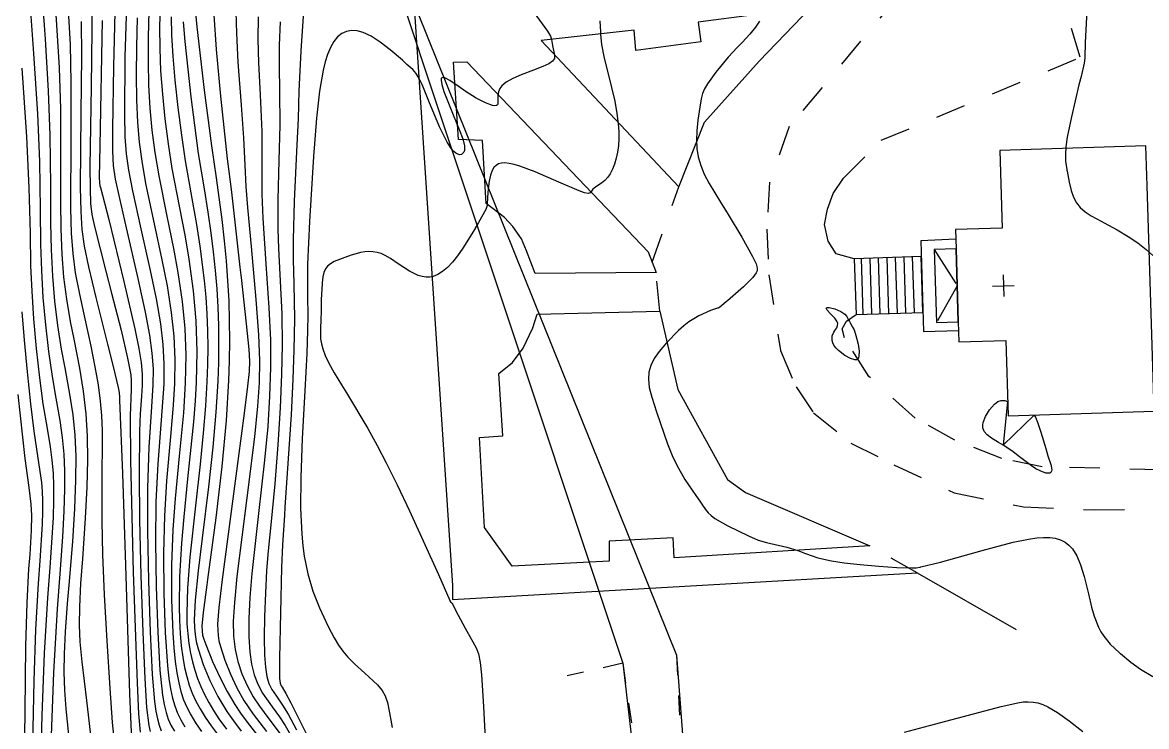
# Model space of a CAD drawing. Header units: metres. Extents: x 1233805 to 1234355, y 654698 to 655114.
# Drawn here: x 1234233 to 1234289, y 654782.1 to 654817.2 of the extents above; entities that cross this region are included whole.
import ezdxf

# ---------------------------------------------------------------- set-up
doc = ezdxf.new("R2010")
doc.units = ezdxf.units.M
for name, pattern in [('ИИDash_10_10', [2, 1, -1]), ('ИИDash_15_15', [3, 1.5, -1.5]), ('ИИDash_20_10', [3, 2, -1])]:
    doc.linetypes.add(name, pattern=pattern)
for name, color, linetype, lineweight in [('ИИ_ГОРИЗОНТАЛИ_ОСН', 32, 'Continuous', 25), ('ИИ_ГОРИЗОНТАЛИ_УТОЛЩ', 32, 'Continuous', 30), ('ИИ_ДОРОГИ_АД', 7, 'Continuous', 25), ('ИИ_ЛЭП_ВН', 250, 'Continuous', 25), ('ИИ_СТРОЕНИЕ', 7, 'Continuous', 25)]:
    doc.layers.add(name, color=color, linetype=linetype, lineweight=lineweight)

msp = doc.modelspace()

# ---------------------------------------------------------------- linework, layer by layer
at = {"layer": 'ИИ_ГОРИЗОНТАЛИ_ОСН'}
for points, elevation in [([(1234233.276, 654819.151), (1234233.454, 654816.57), (1234233.523, 654815.634), (1234233.721, 654812.632), (1234233.825, 654810.26), (1234233.861, 654807.868), (1234233.882, 654806.127), (1234233.921, 654804.841), (1234234, 654803.489), (1234234.118, 654802.125), (1234234.27, 654800.798), (1234234.452, 654799.56), (1234234.645, 654798.473), (1234234.842, 654797.362), (1234234.962, 654796.514), (1234235.041, 654795.688), (1234235.079, 654794.858), (1234235.079, 654793.94), (1234235.04, 654792.853), (1234234.965, 654791.574), (1234234.831, 654789.739), (1234234.702, 654787.989), (1234234.518, 654784.811), (1234234.4, 654781.679)], 24.5), ([(1234233.884, 654819.492), (1234234.051, 654817.046), (1234234.102, 654816.352), (1234234.266, 654813.78), (1234234.348, 654811.571), (1234234.368, 654809.048), (1234234.377, 654807.19), (1234234.405, 654805.876), (1234234.47, 654804.559), (1234234.573, 654803.309), (1234234.718, 654802.105), (1234234.906, 654800.925), (1234235.084, 654799.987), (1234235.327, 654798.685), (1234235.479, 654797.653), (1234235.58, 654796.631), (1234235.628, 654795.598), (1234235.626, 654794.399), (1234235.571, 654792.98), (1234235.466, 654791.344), (1234235.289, 654789.167), (1234235.212, 654788.261), (1234235.107, 654786.841), (1234235.053, 654785.754), (1234235.042, 654784.831), (1234235.072, 654783.946), (1234235.143, 654783.018), (1234235.277, 654781.713)], 25), ([(1234236.447, 654818.4), (1234236.441, 654816.814), (1234236.397, 654813.99), (1234236.34, 654810.016), (1234236.342, 654808.898), (1234236.37, 654808.181), (1234236.433, 654807.632), (1234236.558, 654807.025), (1234237.129, 654804.802), (1234237.418, 654803.704), (1234237.888, 654801.862), (1234238.216, 654800.478), (1234238.373, 654799.649), (1234238.398, 654799.366), (1234238.396, 654799.084), (1234238.388, 654798.929), (1234238.349, 654797.598), (1234238.365, 654795.382), (1234238.499, 654789.807), (1234238.686, 654784.301), (1234238.763, 654782.763), (1234238.839, 654781.845)], 27), ([(1234238.171, 654818.529), (1234238.083, 654815.473), (1234238.059, 654812.605), (1234238.083, 654811.499), (1234238.144, 654810.647), (1234238.258, 654809.833), (1234238.459, 654808.803), (1234238.878, 654806.913), (1234239.339, 654804.835), (1234239.631, 654803.418), (1234239.847, 654802.187), (1234239.973, 654801.154), (1234240.026, 654800.183), (1234240.012, 654799.174), (1234239.88, 654797.382), (1234239.712, 654795.215), (1234239.628, 654793.317), (1234239.605, 654791.323), (1234239.634, 654789.078), (1234239.712, 654786.829), (1234239.826, 654784.939), (1234239.957, 654783.691), (1234240.036, 654783.225), (1234240.129, 654782.831), (1234240.239, 654782.496), (1234240.374, 654782.191), (1234240.542, 654781.896)], 28.5), ([(1234241.525, 654818.364), (1234241.662, 654816.965), (1234242.034, 654813.824), (1234242.39, 654811.04), (1234242.622, 654809.443), (1234242.909, 654807.372), (1234243.03, 654806.314), (1234243.125, 654805.315), (1234243.198, 654804.322), (1234243.25, 654803.332), (1234243.281, 654802.336), (1234243.29, 654801.34), (1234243.277, 654800.346), (1234243.243, 654799.353), (1234243.117, 654797.361), (1234242.902, 654795.073), (1234242.603, 654792.52), (1234242.19, 654789.444), (1234242.154, 654789.186), (1234241.971, 654787.803), (1234241.917, 654787.12), (1234241.924, 654786.887), (1234241.952, 654786.684), (1234242.006, 654786.485), (1234242.104, 654786.215), (1234242.449, 654785.371), (1234242.809, 654784.584), (1234243.176, 654783.868), (1234243.548, 654783.231), (1234243.834, 654782.796), (1234244.163, 654782.338), (1234245.038, 654781.229)], 31.5), ([(1234234.644, 654817.564), (1234234.681, 654817.071), (1234234.812, 654814.932), (1234234.871, 654812.882), (1234234.875, 654810.238), (1234234.872, 654808.258), (1234234.889, 654806.911), (1234234.939, 654805.63), (1234235.028, 654804.497), (1234235.164, 654803.415), (1234235.359, 654802.29), (1234235.537, 654801.414), (1234235.823, 654799.98), (1234236.008, 654798.83), (1234236.136, 654797.703), (1234236.205, 654796.586), (1234236.219, 654795.413), (1234236.186, 654794.054), (1234236.106, 654792.51), (1234235.964, 654790.479), (1234235.875, 654789.249), (1234235.814, 654788.085), (1234235.803, 654787.17), (1234235.84, 654786.349), (1234235.935, 654785.357), (1234236.166, 654783.423), (1234236.453, 654780.99)], 25.5), ([(1234239.267, 654817.711), (1234239.234, 654816.465), (1234239.232, 654815.221), (1234239.26, 654814.058), (1234239.324, 654812.918), (1234239.427, 654811.817), (1234239.573, 654810.712), (1234239.77, 654809.549), (1234240.175, 654807.536), (1234240.504, 654805.928), (1234240.724, 654804.736), (1234240.937, 654803.296), (1234241.065, 654801.956), (1234241.115, 654800.615), (1234241.089, 654799.233), (1234240.991, 654797.754), (1234240.786, 654795.595), (1234240.585, 654793.486), (1234240.47, 654791.94), (1234240.399, 654790.184), (1234240.396, 654788.437), (1234240.459, 654786.789), (1234240.515, 654786.041), (1234240.585, 654785.364), (1234240.665, 654784.795), (1234240.759, 654784.303), (1234240.871, 654783.865), (1234241.005, 654783.464), (1234241.166, 654783.085), (1234241.362, 654782.709), (1234241.602, 654782.319), (1234241.903, 654781.887)], 29.5), ([(1234240.385, 654817.464), (1234240.401, 654816.55), (1234240.461, 654815.511), (1234240.566, 654814.31), (1234240.714, 654812.959), (1234240.891, 654811.573), (1234241.08, 654810.295), (1234241.412, 654808.417), (1234241.646, 654807.123), (1234241.817, 654806.054), (1234242.03, 654804.345), (1234242.104, 654803.511), (1234242.157, 654802.679), (1234242.19, 654801.84), (1234242.203, 654800.997), (1234242.195, 654800.148), (1234242.166, 654799.293), (1234242.095, 654798.099), (1234241.982, 654796.737), (1234241.826, 654795.196), (1234241.592, 654793.116), (1234241.312, 654790.563), (1234241.191, 654789.023), (1234241.157, 654787.779), (1234241.171, 654787.24), (1234241.206, 654786.737), (1234241.264, 654786.26), (1234241.345, 654785.79), (1234241.443, 654785.351), (1234241.561, 654784.93), (1234241.7, 654784.522), (1234241.861, 654784.122), (1234242.046, 654783.726), (1234242.257, 654783.329), (1234242.496, 654782.928), (1234242.765, 654782.52), (1234243.142, 654781.999)], 30.5), ([(1234243.612, 654817.713), (1234243.633, 654816.656), (1234243.712, 654815.205), (1234243.87, 654813.062), (1234243.99, 654811.447), (1234244.059, 654810.088), (1234244.111, 654809.023), (1234244.188, 654807.978), (1234244.367, 654806.032), (1234244.608, 654803.391), (1234244.737, 654801.626), (1234244.784, 654800.362), (1234244.769, 654799.239), (1234244.691, 654798.079), (1234244.527, 654796.557), (1234244.146, 654793.524), (1234243.661, 654789.6), (1234243.533, 654788.309), (1234243.479, 654787.371), (1234243.492, 654786.629), (1234243.571, 654785.968), (1234243.711, 654785.359), (1234243.91, 654784.755), (1234244.166, 654784.169), (1234244.473, 654783.612), (1234244.791, 654783.136), (1234245.256, 654782.515), (1234245.91, 654781.625)], 32.5), ([(1234244.716, 654817.468), (1234244.702, 654816.361), (1234244.729, 654815.179), (1234244.809, 654813.591), (1234244.894, 654811.763), (1234244.903, 654810.103), (1234244.905, 654808.643), (1234244.944, 654807.439), (1234245.099, 654805.171), (1234245.254, 654802.977), (1234245.325, 654801.376), (1234245.333, 654800), (1234245.289, 654798.578), (1234245.192, 654797.075), (1234245.035, 654795.387), (1234244.732, 654792.732), (1234244.401, 654789.746), (1234244.306, 654788.551), (1234244.258, 654787.501), (1234244.258, 654786.593), (1234244.305, 654785.825), (1234244.391, 654785.23), (1234244.52, 654784.706), (1234244.698, 654784.238), (1234244.936, 654783.792), (1234245.415, 654783.108), (1234245.778, 654782.609), (1234246.057, 654782.184), (1234246.48, 654781.445)], 33), ([(1234258.328, 654817.85), (1234259.135, 654816.755), (1234259.285, 654816.506), (1234259.327, 654816.361), (1234259.327, 654816.343), (1234259.359, 654816.134), (1234259.384, 654816.037), (1234259.481, 654815.567), (1234259.469, 654815.399), (1234259.382, 654815.266), (1234259.198, 654815.134), (1234258.9, 654814.993), (1234258.423, 654814.813), (1234257.815, 654814.583), (1234257.395, 654814.397), (1234257.075, 654814.216), (1234256.859, 654814.04), (1234256.751, 654813.896), (1234256.683, 654813.734), (1234256.654, 654813.553), (1234256.658, 654813.322), (1234256.655, 654813.129), (1234256.634, 654813.079), (1234256.596, 654813.049), (1234256.513, 654813.038), (1234256.391, 654813.057), (1234256.041, 654813.186), (1234255.579, 654813.425), (1234255.071, 654813.74), (1234254.685, 654814.009), (1234254.259, 654814.301), (1234254.015, 654814.428), (1234253.931, 654814.447), (1234253.871, 654814.434), (1234253.836, 654814.39), (1234253.825, 654814.314), (1234253.86, 654814.094), (1234253.968, 654813.751), (1234254.436, 654812.582), (1234254.736, 654811.855), (1234254.904, 654811.385), (1234254.987, 654811.047), (1234254.992, 654810.818), (1234254.966, 654810.736), (1234254.919, 654810.671), (1234254.844, 654810.619), (1234254.758, 654810.603), (1234254.664, 654810.623), (1234254.564, 654810.679), (1234254.46, 654810.768), (1234254.352, 654810.89), (1234254.126, 654811.233), (1234253.756, 654811.988), (1234253.222, 654813.262), (1234252.912, 654814.009), (1234252.734, 654814.392), (1234252.581, 654814.646), (1234252.413, 654814.842), (1234252.13, 654815.1), (1234252.022, 654815.195), (1234251.9, 654815.303), (1234251.286, 654815.831), (1234250.788, 654816.212), (1234250.338, 654816.497), (1234249.94, 654816.683), (1234249.644, 654816.764), (1234249.369, 654816.783), (1234249.115, 654816.741), (1234248.883, 654816.636), (1234248.672, 654816.469), (1234248.483, 654816.239), (1234248.315, 654815.948), (1234248.168, 654815.595), (1234248.057, 654815.235), (1234247.955, 654814.812), (1234247.778, 654813.761), (1234247.63, 654812.425), (1234247.48, 654810.51), (1234247.268, 654807.283), (1234247.174, 654805.15), (1234247.176, 654803.503), (1234247.188, 654802.615), (1234247.178, 654801.852), (1234247.134, 654800.702), (1234247.037, 654798.842), (1234246.912, 654796.471), (1234246.841, 654794.533), (1234246.833, 654793.002), (1234246.889, 654791.703), (1234246.941, 654791.133), (1234247.01, 654790.612), (1234247.187, 654789.727), (1234247.439, 654788.866), (1234247.765, 654788.033), (1234248.207, 654787.115), (1234248.504, 654786.546), (1234248.715, 654786.188), (1234248.931, 654785.883), (1234249.187, 654785.588), (1234249.519, 654785.256), (1234250.034, 654784.781), (1234250.653, 654784.201), (1234250.898, 654783.92), (1234251.051, 654783.655), (1234251.161, 654783.319), (1234251.263, 654782.803), (1234251.291, 654782.629), (1234251.387, 654782.077)], 34.5), ([(1234235.902, 654817.241), (1234235.917, 654815.503), (1234235.888, 654812.67), (1234235.856, 654808.981), (1234235.877, 654807.773), (1234235.938, 654806.88), (1234236.056, 654806.043), (1234236.266, 654805.019), (1234236.63, 654803.489), (1234237.216, 654801.168), (1234237.497, 654800.063), (1234237.743, 654799.016), (1234237.787, 654798.755), (1234237.806, 654798.506), (1234237.808, 654798.478), (1234237.813, 654798.381), (1234237.957, 654794.72), (1234238.104, 654790.166), (1234238.313, 654783.765), (1234238.413, 654781.47)], 26.5), ([(1234236.947, 654817.293), (1234236.824, 654811.051), (1234236.804, 654809.471), (1234236.812, 654809.197), (1234236.836, 654809.054), (1234236.857, 654808.977), (1234237.274, 654807.372), (1234238.028, 654804.286), (1234238.57, 654801.939), (1234238.772, 654800.96), (1234238.888, 654800.249), (1234238.938, 654799.678), (1234238.935, 654799.114), (1234238.901, 654798.577), (1234238.846, 654797.701), (1234238.81, 654796.828), (1234238.786, 654794.693), (1234238.811, 654792.42), (1234238.875, 654789.651), (1234238.966, 654786.822), (1234239.066, 654784.513), (1234239.16, 654783.071), (1234239.267, 654782.175), (1234239.33, 654781.878)], 27.5), ([(1234238.695, 654817.416), (1234238.659, 654815.967), (1234238.646, 654814.56), (1234238.659, 654813.331), (1234238.703, 654812.211), (1234238.786, 654811.233), (1234238.916, 654810.273), (1234239.114, 654809.176), (1234239.54, 654807.168), (1234239.926, 654805.36), (1234240.178, 654804.077), (1234240.392, 654802.748), (1234240.519, 654801.565), (1234240.571, 654800.406), (1234240.551, 654799.203), (1234240.482, 654798.136), (1234240.343, 654796.564), (1234240.153, 654794.367), (1234240.049, 654792.628), (1234240.002, 654790.756), (1234240.015, 654788.761), (1234240.085, 654786.811), (1234240.205, 654785.152), (1234240.276, 654784.525), (1234240.357, 654783.999), (1234240.452, 654783.548), (1234240.565, 654783.152), (1234240.7, 654782.795), (1234240.865, 654782.456), (1234241.069, 654782.111)], 29), ([(1234240.984, 654817.222), (1234241.061, 654816.238), (1234241.362, 654813.485), (1234241.735, 654810.668), (1234242.021, 654808.905), (1234242.214, 654807.742), (1234242.363, 654806.713), (1234242.482, 654805.76), (1234242.577, 654804.841), (1234242.651, 654803.927), (1234242.703, 654803.013), (1234242.735, 654802.094), (1234242.746, 654801.173), (1234242.736, 654800.249), (1234242.705, 654799.323), (1234242.611, 654797.79), (1234242.457, 654796.037), (1234242.244, 654794.065), (1234241.933, 654791.503), (1234241.733, 654789.875), (1234241.584, 654788.429), (1234241.537, 654787.449), (1234241.547, 654787.062), (1234241.58, 654786.71), (1234241.637, 654786.37), (1234241.724, 654786.003), (1234241.975, 654785.215), (1234242.304, 654784.414), (1234242.701, 654783.628), (1234243.157, 654782.875), (1234243.483, 654782.404), (1234243.867, 654781.893)], 31), ([(1234245.819, 654817.226), (1234245.77, 654816.065), (1234245.757, 654815.014), (1234245.779, 654813.77), (1234245.798, 654812.079), (1234245.753, 654810.314), (1234245.7, 654808.349), (1234245.7, 654806.9), (1234245.73, 654805.94), (1234245.796, 654804.631), (1234245.888, 654802.687), (1234245.913, 654801.126), (1234245.887, 654799.668), (1234245.815, 654798), (1234245.698, 654796.149), (1234245.544, 654794.217), (1234245.346, 654792.175), (1234245.218, 654790.88), (1234245.14, 654789.893), (1234245.077, 654788.77), (1234245.037, 654787.605), (1234245.024, 654786.542), (1234245.039, 654785.682), (1234245.079, 654785.082), (1234245.148, 654784.621), (1234245.249, 654784.273), (1234245.399, 654783.973), (1234245.623, 654783.643), (1234245.929, 654783.199), (1234246.204, 654782.744), (1234246.623, 654781.964)], 33.5), ([(1234261.73, 654817.264), (1234261.772, 654816.714), (1234261.774, 654816.609), (1234261.812, 654816.085), (1234261.95, 654815.406), (1234262.096, 654814.834), (1234262.321, 654813.949), (1234262.474, 654813.267), (1234262.585, 654812.662), (1234262.652, 654812.134), (1234262.676, 654811.765), (1234262.678, 654811.407), (1234262.659, 654811.062), (1234262.618, 654810.733), (1234262.556, 654810.423), (1234262.473, 654810.137), (1234262.372, 654809.88), (1234262.253, 654809.657), (1234262.126, 654809.478), (1234261.978, 654809.32), (1234261.81, 654809.181), (1234261.591, 654809.037), (1234261.389, 654808.892), (1234261.319, 654808.791), (1234261.25, 654808.703), (1234261.149, 654808.679), (1234260.973, 654808.71), (1234260.703, 654808.802), (1234259.689, 654809.236), (1234258.511, 654809.745), (1234257.751, 654810.032), (1234257.464, 654810.117), (1234257.219, 654810.17), (1234257.01, 654810.192), (1234256.833, 654810.183), (1234256.686, 654810.143), (1234256.564, 654810.072), (1234256.462, 654809.967), (1234256.376, 654809.823), (1234256.288, 654809.585), (1234256.217, 654809.28), (1234256.165, 654808.911), (1234256.132, 654808.471), (1234256.119, 654808.139), (1234256.117, 654808.081), (1234256.052, 654807.868), (1234255.691, 654807.23), (1234255.522, 654806.939), (1234255.518, 654806.933), (1234254.916, 654805.952), (1234254.649, 654805.575), (1234254.392, 654805.257), (1234254.14, 654804.992), (1234253.897, 654804.784), (1234253.662, 654804.634), (1234253.436, 654804.541), (1234253.262, 654804.507), (1234253.08, 654804.505), (1234252.89, 654804.532), (1234252.69, 654804.591), (1234252.484, 654804.679), (1234252.26, 654804.798), (1234251.686, 654805.175), (1234251.304, 654805.433), (1234251.036, 654805.588), (1234250.837, 654805.675), (1234250.637, 654805.737), (1234250.436, 654805.773), (1234250.231, 654805.785), (1234250.028, 654805.772), (1234249.815, 654805.735), (1234249.295, 654805.578), (1234249.268, 654805.569), (1234249.165, 654805.533), (1234248.509, 654805.282), (1234248.313, 654805.172), (1234248.17, 654805.055), (1234248.064, 654804.913), (1234247.988, 654804.738), (1234247.941, 654804.527), (1234247.91, 654804.222), (1234247.91, 654804.22), (1234247.906, 654804.168), (1234247.854, 654803.392), (1234247.853, 654803.103), (1234247.855, 654802.862), (1234247.835, 654802.336), (1234247.821, 654802.019), (1234247.814, 654801.697), (1234247.829, 654801.44), (1234247.868, 654801.189), (1234247.933, 654800.94), (1234248.059, 654800.607), (1234248.245, 654800.22), (1234248.506, 654799.746), (1234248.869, 654799.138), (1234249.111, 654798.746), (1234250.179, 654796.962), (1234250.647, 654796.12), (1234251.1, 654795.258), (1234251.643, 654794.166), (1234252.259, 654792.87), (1234253.697, 654789.697), (1234254.262, 654788.399), (1234254.264, 654788.394), (1234254.304, 654788.34), (1234254.32, 654788.328), (1234254.359, 654788.292), (1234254.531, 654787.967), (1234254.571, 654787.889), (1234255.023, 654787.021), (1234255.345, 654786.456), (1234255.411, 654786.351), (1234255.581, 654786.052), (1234255.687, 654785.749), (1234255.771, 654785.314), (1234255.842, 654784.698), (1234255.949, 654783.128), (1234256.069, 654780.551)], 35), ([(1234269.689, 654817.249), (1234269.484, 654816.947), (1234269.198, 654816.598), (1234268.823, 654816.19), (1234268.574, 654815.936), (1234268.127, 654815.457), (1234267.514, 654814.719), (1234267.09, 654814.135), (1234266.945, 654813.882), (1234266.848, 654813.645), (1234266.782, 654813.387), (1234266.713, 654812.975), (1234266.713, 654812.972), (1234266.712, 654812.969), (1234266.619, 654812.318), (1234266.568, 654811.795), (1234266.552, 654811.327), (1234266.572, 654810.919), (1234266.641, 654810.494), (1234266.762, 654810.069), (1234266.937, 654809.639), (1234267.18, 654809.168), (1234267.741, 654808.247), (1234268.128, 654807.632), (1234268.811, 654806.492), (1234269.347, 654805.54), (1234269.524, 654805.17), (1234269.563, 654805.042), (1234269.576, 654804.931), (1234269.565, 654804.825), (1234269.527, 654804.721), (1234269.358, 654804.482), (1234268.888, 654804.016), (1234268.092, 654803.33), (1234268.044, 654803.29), (1234267.913, 654803.179), (1234267.705, 654803.008), (1234267.631, 654802.967), (1234267.591, 654802.956), (1234267.239, 654802.84), (1234266.667, 654802.577), (1234266.168, 654802.273), (1234265.913, 654802.078), (1234265.651, 654801.847), (1234265.051, 654801.228), (1234264.688, 654800.804), (1234264.44, 654800.448), (1234264.269, 654800.109), (1234264.174, 654799.78), (1234264.151, 654799.425), (1234264.2, 654799.015), (1234264.32, 654798.53), (1234264.553, 654797.799), (1234264.558, 654797.783), (1234264.569, 654797.75), (1234265.108, 654796.205), (1234265.341, 654795.632), (1234265.568, 654795.144), (1234265.969, 654794.433), (1234266.512, 654793.637), (1234266.709, 654793.358), (1234266.845, 654793.152), (1234266.997, 654792.928), (1234267.123, 654792.776), (1234267.276, 654792.636), (1234267.47, 654792.495), (1234268.112, 654792.127), (1234269.14, 654791.619), (1234269.616, 654791.406), (1234270.029, 654791.292), (1234270.252, 654791.243), (1234271.055, 654791.055), (1234271.603, 654790.896), (1234271.981, 654790.752), (1234272.599, 654790.532), (1234273.269, 654790.38), (1234273.902, 654790.284), (1234274.705, 654790.191), (1234275.639, 654790.106), (1234276.531, 654790.044), (1234277.271, 654790.023), (1234277.492, 654790.036), (1234277.676, 654790.066), (1234277.684, 654790.068), (1234277.721, 654790.076), (1234278.703, 654790.32), (1234280.781, 654790.892), (1234281.39, 654791.061), (1234282.328, 654791.309), (1234283.081, 654791.46), (1234283.495, 654791.523), (1234283.835, 654791.549), (1234284.143, 654791.542), (1234284.422, 654791.501), (1234284.676, 654791.424), (1234284.904, 654791.312), (1234285.103, 654791.163), (1234285.276, 654790.979), (1234285.49, 654790.636), (1234285.683, 654790.175), (1234285.861, 654789.592), (1234286.067, 654788.742), (1234286.228, 654788.067), (1234286.355, 654787.621), (1234286.566, 654787.084), (1234286.691, 654786.847), (1234286.831, 654786.628), (1234287.152, 654786.237), (1234287.617, 654785.805), (1234287.637, 654785.788), (1234287.663, 654785.765), (1234288.175, 654785.338), (1234288.671, 654784.988), (1234289.278, 654784.626)], 35.5), ([(1234232.954, 654802.771), (1234233.059, 654801.366), (1234233.204, 654799.785), (1234233.374, 654798.203), (1234233.546, 654796.831), (1234233.748, 654795.487), (1234233.921, 654794.286), (1234233.962, 654793.829), (1234233.982, 654793.378), (1234233.981, 654792.843), (1234233.958, 654792.209), (1234233.835, 654790.373), (1234233.753, 654789.258), (1234233.624, 654786.954), (1234233.536, 654784.406), (1234233.479, 654781.241)], 23.5), ([(1234232.743, 654798.654), (1234233.092, 654795.467), (1234233.288, 654794.025), (1234233.397, 654793.203), (1234233.433, 654792.638), (1234233.417, 654791.883), (1234233.337, 654790.7), (1234233.284, 654789.981), (1234233.194, 654788.288), (1234233.137, 654786.126), (1234233.093, 654782.89), (1234233.06, 654780.45)], 23), ([(1234276.912, 654781.854), (1234278.151, 654782.181), (1234281.731, 654783.121), (1234282.547, 654783.313), (1234282.827, 654783.353), (1234283.076, 654783.365), (1234283.319, 654783.349), (1234283.556, 654783.302), (1234283.798, 654783.222), (1234284.054, 654783.108), (1234284.537, 654782.825), (1234285.118, 654782.417), (1234285.797, 654781.884)], 35)]:
    msp.add_lwpolyline(points, dxfattribs=dict(at, elevation=elevation))
at = {"layer": 'ИИ_ГОРИЗОНТАЛИ_ОСН', "elevation": 35.5}
for points in [[(1234274.089, 654802.442), (1234274.141, 654802.341), (1234274.166, 654802.298), (1234274.203, 654802.231), (1234274.311, 654802.041), (1234274.326, 654802.02), (1234274.4, 654801.877), (1234274.487, 654801.6), (1234274.595, 654801.163), (1234274.646, 654800.815), (1234274.639, 654800.57), (1234274.614, 654800.486), (1234274.575, 654800.429), (1234274.516, 654800.395), (1234274.437, 654800.387), (1234274.222, 654800.448), (1234273.935, 654800.611), (1234273.63, 654800.848), (1234273.49, 654800.985), (1234273.393, 654801.111), (1234273.337, 654801.228), (1234273.31, 654801.359), (1234273.313, 654801.581), (1234273.391, 654801.77), (1234273.448, 654801.85), (1234273.537, 654801.983), (1234273.578, 654802.091), (1234273.581, 654802.199), (1234273.544, 654802.308), (1234273.434, 654802.464), (1234273.225, 654802.686), (1234273.054, 654802.869), (1234273.01, 654802.959), (1234273.05, 654802.99), (1234273.15, 654802.992), (1234273.442, 654802.923), (1234273.743, 654802.801), (1234273.94, 654802.665), (1234274.042, 654802.539), (1234274.086, 654802.449), (1234274.089, 654802.442)], [(1234281.821, 654796.141), (1234281.587, 654796.279), (1234281.238, 654796.491), (1234281.024, 654796.657), (1234280.885, 654796.827), (1234280.818, 654797.005), (1234280.811, 654797.127), (1234280.829, 654797.262), (1234280.939, 654797.567), (1234281.142, 654797.9), (1234281.392, 654798.183), (1234281.563, 654798.308), (1234281.727, 654798.364), (1234281.899, 654798.359), (1234282.044, 654798.317)], [(1234283.363, 654797.638), (1234283.428, 654797.535), (1234283.537, 654797.282), (1234283.704, 654796.785), (1234283.944, 654795.976), (1234284.051, 654795.609), (1234284.191, 654795.171), (1234284.238, 654795.014), (1234284.246, 654794.919), (1234284.235, 654794.841), (1234284.204, 654794.785), (1234284.154, 654794.751), (1234284.07, 654794.739), (1234283.956, 654794.753), (1234283.659, 654794.857), (1234283.457, 654794.962), (1234283.233, 654795.107), (1234282.965, 654795.305), (1234282.778, 654795.451), (1234282.635, 654795.563), (1234282.25, 654795.854), (1234281.821, 654796.141)]]:
    msp.add_lwpolyline(points, close=True, dxfattribs=at)
at = {"layer": 'ИИ_ГОРИЗОНТАЛИ_УТОЛЩ'}
for points, elevation in [([(1234286.058, 654819.027), (1234285.905, 654816.192), (1234285.888, 654815.437), (1234285.889, 654815.412), (1234285.853, 654815.157), (1234285.702, 654814.498), (1234285.601, 654814.083), (1234285.224, 654812.495), (1234285.014, 654811.473), (1234284.945, 654811.002), (1234284.921, 654810.616), (1234284.935, 654810.282), (1234284.995, 654809.862), (1234285.001, 654809.827), (1234285.009, 654809.78), (1234285.107, 654809.231), (1234285.208, 654808.823), (1234285.33, 654808.48), (1234285.473, 654808.205), (1234285.659, 654807.969), (1234285.903, 654807.757), (1234286.215, 654807.555), (1234286.709, 654807.291), (1234286.86, 654807.213), (1234287.506, 654806.864), (1234288.051, 654806.537), (1234288.529, 654806.211), (1234288.943, 654805.886), (1234289.279, 654805.578)], 36), ([(1234237.593, 654818.377), (1234237.508, 654814.998), (1234237.458, 654811.878), (1234237.461, 654810.778), (1234237.503, 654810.06), (1234237.6, 654809.392), (1234237.804, 654808.43), (1234238.142, 654806.963), (1234238.723, 654804.431), (1234239.085, 654802.759), (1234239.302, 654801.614), (1234239.428, 654800.724), (1234239.482, 654799.944), (1234239.474, 654799.144), (1234239.398, 654798.055), (1234239.265, 654796.035), (1234239.207, 654794.005), (1234239.208, 654791.881), (1234239.254, 654789.381), (1234239.338, 654786.836), (1234239.446, 654784.726), (1234239.558, 654783.382), (1234239.623, 654782.898), (1234239.697, 654782.505), (1234239.783, 654782.189), (1234239.888, 654781.919)], 28), ([(1234239.84, 654818.007), (1234239.81, 654816.964), (1234239.816, 654815.884), (1234239.86, 654814.785), (1234239.945, 654813.619), (1234240.07, 654812.395), (1234240.232, 654811.147), (1234240.425, 654809.922), (1234240.797, 654807.959), (1234241.077, 654806.518), (1234241.27, 654805.395), (1234241.483, 654803.829), (1234241.611, 654802.327), (1234241.659, 654800.811), (1234241.628, 654799.263), (1234241.575, 654798.342), (1234241.491, 654797.295), (1234241.205, 654794.457), (1234241.008, 654792.563), (1234240.891, 654791.251), (1234240.796, 654789.607), (1234240.776, 654788.109), (1234240.795, 654787.417), (1234240.833, 654786.764), (1234240.889, 654786.15), (1234240.965, 654785.577), (1234241.054, 654785.072), (1234241.16, 654784.616), (1234241.286, 654784.193), (1234241.436, 654783.791), (1234241.614, 654783.399), (1234241.825, 654783.005), (1234242.076, 654782.598), (1234242.374, 654782.164), (1234242.824, 654781.568)], 30), ([(1234247.032, 654818.49), (1234246.839, 654815.77), (1234246.785, 654814.767), (1234246.751, 654813.782), (1234246.703, 654812.395), (1234246.638, 654811.088), (1234246.506, 654808.283), (1234246.456, 654806.361), (1234246.458, 654805.389), (1234246.486, 654804.174), (1234246.519, 654802.431), (1234246.501, 654800.875), (1234246.448, 654799.429), (1234246.355, 654797.645), (1234246.052, 654793.046), (1234246.024, 654792.653), (1234245.923, 654791.172), (1234245.879, 654790.04), (1234245.773, 654785.54), (1234245.785, 654784.513), (1234245.812, 654784.283), (1234245.861, 654784.154), (1234245.906, 654784.086), (1234246.096, 654783.777), (1234246.351, 654783.303), (1234247.499, 654780.986)], 34), ([(1234235.26, 654817.789), (1234235.357, 654816.085), (1234235.394, 654814.192), (1234235.381, 654811.441), (1234235.373, 654807.946), (1234235.408, 654806.702), (1234235.483, 654805.688), (1234235.61, 654804.728), (1234235.812, 654803.654), (1234236.085, 654802.422), (1234236.385, 654801.064), (1234236.59, 654800.046), (1234236.745, 654799.136), (1234236.851, 654798.325), (1234236.91, 654797.621), (1234236.943, 654796.869), (1234236.952, 654796.036), (1234236.939, 654794.845), (1234236.929, 654792.369), (1234236.969, 654790.691), (1234237.05, 654788.688), (1234237.172, 654786.4), (1234237.322, 654784.046), (1234237.451, 654782.333), (1234237.572, 654781.07)], 26), ([(1234242.504, 654817.566), (1234242.628, 654815.843), (1234242.838, 654813.521), (1234243.174, 654810.391), (1234243.256, 654809.767), (1234243.387, 654808.732), (1234243.812, 654805.005), (1234243.857, 654804.605), (1234243.871, 654804.481), (1234244.127, 654802.173), (1234244.251, 654800.901), (1234244.283, 654800.329), (1234244.265, 654799.805), (1234244.191, 654799.07), (1234244.018, 654797.727), (1234243.717, 654795.472), (1234242.922, 654789.453), (1234242.758, 654788.053), (1234242.7, 654787.233), (1234242.702, 654786.929), (1234242.723, 654786.66), (1234242.766, 654786.401), (1234242.838, 654786.111), (1234243.054, 654785.439), (1234243.338, 654784.73), (1234243.661, 654784.051), (1234244.011, 654783.431), (1234244.472, 654782.746), (1234245.139, 654781.878)], 32), ([(1234232.944, 654814.915), (1234233.175, 654811.488), (1234233.302, 654808.949), (1234233.353, 654806.698), (1234233.386, 654805.07), (1234233.438, 654803.806), (1234233.53, 654802.424), (1234233.661, 654800.948), (1234233.823, 654799.496), (1234233.999, 654798.196), (1234234.2, 654796.972), (1234234.352, 654796.058), (1234234.443, 654795.391), (1234234.502, 654794.753), (1234234.53, 654794.118), (1234234.53, 654793.394), (1234234.5, 654792.535), (1234234.333, 654790.047), (1234234.223, 654788.535), (1234234.063, 654785.784), (1234233.935, 654782.686), (1234233.87, 654780.215)], 24)]:
    msp.add_lwpolyline(points, dxfattribs=dict(at, elevation=elevation))
at = {"layer": 'ИИ_ДОРОГИ_АД', "linetype": 'ИИDash_15_15'}
for points in [[(1234274.411, 654805.422), (1234273.499, 654805.667), (1234273.103, 654806.293), (1234272.917, 654807.126), (1234273.082, 654807.897), (1234273.35, 654808.663), (1234273.873, 654809.428), (1234275.752, 654811.319), (1234285.657, 654815.453), (1234284.186, 654820.357), (1234287.326, 654824.536), (1234286.558, 654826.037), (1234293.003, 654832.076), (1234297.275, 654836.251), (1234302.029, 654841.302), (1234303.984, 654843.776), (1234307.436, 654848.255), (1234311.043, 654853.104), (1234312.866, 654855.488)], [(1234290.97, 654834.412), (1234285.433, 654829.628), (1234279.99, 654824.588), (1234278.769, 654821.651), (1234276.65, 654818.557), (1234271.168, 654812), (1234270.18, 654809.24), (1234270.059, 654806.897), (1234270.155, 654804.625), (1234270.728, 654800.851), (1234271.509, 654799.042), (1234272.376, 654797.757), (1234274.243, 654796.241), (1234276.378, 654795.168), (1234279.378, 654793.767), (1234282.834, 654793.062), (1234286.371, 654792.913), (1234289.653, 654792.956)], [(1234264.34, 654805.248), (1234265.663, 654809.004)], [(1234264.726, 654802.814), (1234264.539, 654804.731)], [(1234289.632, 654794.916), (1234283.77, 654795.057), (1234281.765, 654795.47), (1234279.412, 654796.395), (1234277.444, 654797.48), (1234275.141, 654799.555), (1234273.928, 654801.488), (1234273.812, 654801.937), (1234274.023, 654802.306), (1234274.497, 654802.648)], [(1234277.543, 654789.774), (1234275.175, 654791.128)]]:
    msp.add_lwpolyline(points, dxfattribs=at)
at = {"layer": 'ИИ_ДОРОГИ_АД'}
for points in [[(1234251.685, 654829.523), (1234251.971, 654825.745), (1234254.398, 654789.159), (1234254.392, 654788.455)], [(1234275.175, 654791.128), (1234265.437, 654790.525), (1234265.394, 654791.521), (1234262.205, 654791.358), (1234262.205, 654790.362), (1234257.368, 654790.108), (1234255.996, 654792.031), (1234255.736, 654796.524), (1234256.909, 654796.604), (1234256.708, 654799.701), (1234257.393, 654800.261), (1234257.917, 654800.972), (1234258.394, 654801.981), (1234258.616, 654802.667), (1234264.726, 654802.814)], [(1234264.726, 654802.814), (1234265.622, 654798.914), (1234268.094, 654794.426), (1234268.995, 654793.783), (1234275.175, 654791.128)], [(1234254.392, 654788.455), (1234277.543, 654789.774)], [(1234277.543, 654789.774), (1234282.47, 654786.956)]]:
    msp.add_lwpolyline(points, dxfattribs=at)
for points in [[(1234272.239, 654817.926), (1234266.637, 654817.196), (1234266.759, 654816.23), (1234263.533, 654815.793), (1234263.439, 654816.809), (1234258.815, 654816.287), (1234265.663, 654809.004), (1234266.944, 654812.217), (1234269.671, 654815.264)], [(1234254.45, 654815.21), (1234255.118, 654815.222), (1234264.14, 654805.765), (1234264.539, 654804.731), (1234258.52, 654804.684), (1234258.09, 654805.824), (1234257.832, 654806.412), (1234257.408, 654807.023), (1234256.985, 654807.47), (1234256.078, 654808.177), (1234255.888, 654811.317), (1234254.702, 654811.354)]]:
    msp.add_lwpolyline(points, close=True, dxfattribs=at)
at = {"layer": 'ИИ_ЛЭП_ВН'}
for points in [[(1234249.351, 654825.911), (1234265.551, 654785.678), (1234269.79, 654729.767)], [(1234249.351, 654825.911), (1234262.875, 654785.279), (1234269.346, 654729.68)]]:
    msp.add_lwpolyline(points, dxfattribs=at)
at = {"layer": 'ИИ_ЛЭП_ВН', "linetype": 'ИИDash_10_10'}
for points in [[(1234265.551, 654785.678), (1234265.698, 654782.699)], [(1234262.875, 654785.279), (1234260.102, 654784.646)], [(1234262.875, 654785.279), (1234263.31, 654782.277)]]:
    msp.add_lwpolyline(points, dxfattribs=at)
at = {"layer": 'ИИ_СТРОЕНИЕ'}
for points in [[(1234288.998, 654809.055), (1234288.936, 654811.044), (1234281.654, 654810.816), (1234281.775, 654806.943), (1234279.447, 654806.87), (1234279.476, 654805.92), (1234279.59, 654802.275), (1234279.621, 654801.279), (1234281.949, 654801.351), (1234282.066, 654797.597), (1234289.348, 654797.824), (1234289.295, 654799.525), (1234288.998, 654809.055)], [(1234278.393, 654805.886), (1234278.506, 654802.241), (1234279.59, 654802.275), (1234279.476, 654805.92), (1234278.393, 654805.886)], [(1234277.827, 654802.751), (1234277.741, 654805.526), (1234274.411, 654805.422), (1234274.497, 654802.648), (1234277.827, 654802.751)]]:
    msp.add_lwpolyline(points, close=True, dxfattribs=at)
for points in [[(1234279.461, 654806.395), (1234277.717, 654806.31), (1234277.857, 654801.798), (1234279.603, 654801.853)], [(1234274.854, 654802.659), (1234274.767, 654805.433)], [(1234275.279, 654802.672), (1234275.192, 654805.446)], [(1234275.704, 654802.685), (1234275.617, 654805.46)], [(1234276.128, 654802.698), (1234276.042, 654805.473)], [(1234276.553, 654802.712), (1234276.467, 654805.486)], [(1234276.978, 654802.725), (1234276.891, 654805.499)], [(1234277.403, 654802.738), (1234277.316, 654805.513)], [(1234281.816, 654804.616), (1234281.833, 654804.075), (1234281.85, 654803.535)], [(1234281.292, 654804.058), (1234281.833, 654804.075), (1234282.374, 654804.092)]]:
    msp.add_lwpolyline(points, dxfattribs=at)
at = {"layer": 'ИИ_СТРОЕНИЕ', "linetype": 'ИИDash_20_10'}
msp.add_lwpolyline([(1234278.393, 654805.886), (1234279.534, 654804.074), (1234278.506, 654802.241)], dxfattribs=at)

doc.saveas('drawing.dxf')
